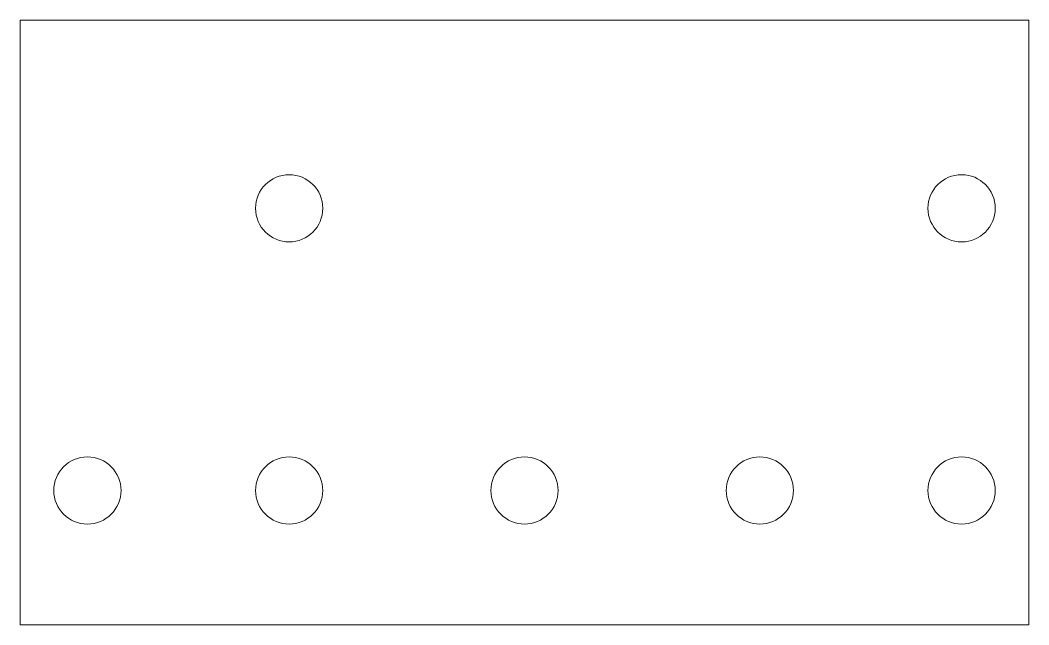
# Model space of a CAD drawing. Header units: millimetres. Extents: x 0 to 75, y 0 to 45.
import ezdxf

# ---------------------------------------------------------------- set-up
doc = ezdxf.new("R2010")
doc.units = ezdxf.units.MM

msp = doc.modelspace()

# ---------------------------------------------------------------- linework, layer by layer
at = {"color": 7, "linetype": 'Continuous', "lineweight": 15}
for p, q in [((75, 45), (0, 45)), ((0, 45), (0, 0)), ((75, 0), (75, 45)), ((0, 0), (75, 0))]:
    msp.add_line(p, q, dxfattribs=at)
for centre in [(20, 31), (70, 31), (5, 10), (20, 10), (37.5, 10), (55, 10), (70, 10)]:
    msp.add_circle(centre, 2.5, dxfattribs=at)

doc.saveas('drawing.dxf')
